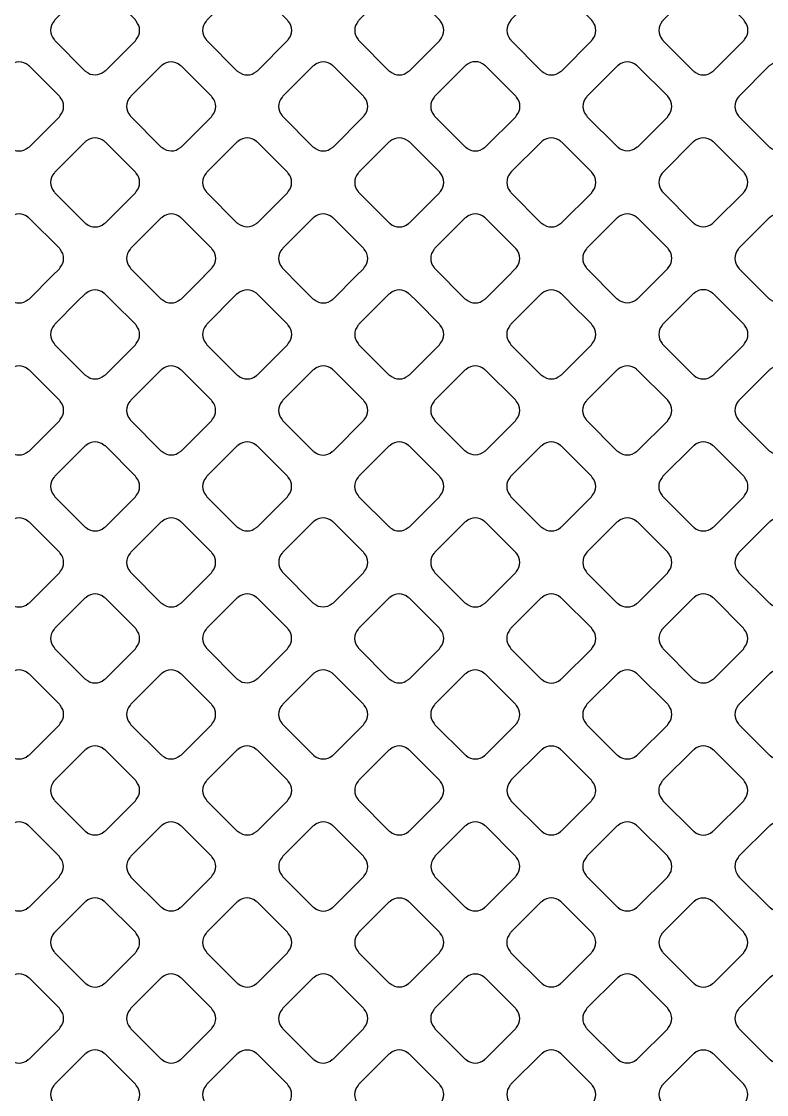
# Model space of a CAD drawing. Extents: x 0 to 248, y 0 to 175.
# Drawn here: x 82.765 to 83.821, y 146.224 to 147.746 of the extents above; entities that cross this region are included whole.
import ezdxf

# ---------------------------------------------------------------- set-up
doc = ezdxf.new("R2010")
doc.units = 0
doc.layers.add('gbr-dxf', color=7, linetype='Continuous')

msp = doc.modelspace()

# ---------------------------------------------------------------- linework, layer by layer
at = {"layer": 'gbr-dxf', "linetype": 'Continuous'}
for points in [[(82.8113, 147.7203, -0.097666), (82.8123, 147.7186), (82.855, 147.6759, -0.091364), (82.8565, 147.6749, 0.379293), (82.8825, 147.675, -0.095956), (82.8841, 147.6759), (82.9266, 147.7184, -0.096266), (82.9276, 147.7201, 0.379731), (82.9276, 147.746, -0.100032), (82.9266, 147.7478), (82.8841, 147.7903, -0.104264), (82.8823, 147.7913, 0.379289), (82.8563, 147.7913, -0.095506), (82.8547, 147.7903), (82.8123, 147.7479, -0.097917), (82.8113, 147.7462, 0.379287)], [(83.0267, 147.72, -0.083235), (83.0276, 147.7186), (83.0704, 147.6758, -0.095916), (83.072, 147.6749, 0.379731), (83.098, 147.6749, -0.095756), (83.0997, 147.6758), (83.1423, 147.7185, -0.096266), (83.1433, 147.7201, 0.379731), (83.1433, 147.7461, -0.092139), (83.1423, 147.7476), (83.0996, 147.7903, -0.095916), (83.098, 147.7913, 0.379731), (83.072, 147.7913, -0.096265), (83.0704, 147.7903), (83.0277, 147.7477, -0.095916), (83.0267, 147.746, 0.379731)], [(83.2424, 147.7201, -0.091085), (83.2433, 147.7185), (83.286, 147.6758, -0.086738), (83.2875, 147.6749, 0.379287), (83.3134, 147.6749, -0.096157), (83.3151, 147.6759), (83.3579, 147.7186, -0.095796), (83.3588, 147.7203, 0.379293), (83.3588, 147.7462, -0.083317), (83.3579, 147.7476), (83.3151, 147.7904, -0.087638), (83.3136, 147.7913, 0.379731), (83.2877, 147.7913, -0.096265), (83.286, 147.7904), (83.2434, 147.7477, -0.096111), (83.2424, 147.746, 0.379289)], [(83.4579, 147.7203, -0.103506), (83.459, 147.7185), (83.5015, 147.6759, -0.100039), (83.5032, 147.6749, 0.379324), (83.5291, 147.6749, -0.096157), (83.5308, 147.6759), (83.5733, 147.7185, -0.095602), (83.5743, 147.7201, 0.379293), (83.5743, 147.746, -0.091954), (83.5733, 147.7476), (83.5306, 147.7903, -0.096266), (83.529, 147.7913, 0.379731), (83.503, 147.7913, -0.09572), (83.5014, 147.7903), (83.4589, 147.7479, -0.096332), (83.4579, 147.7462, 0.379289)], [(83.6734, 147.7201, -0.087343), (83.6743, 147.7186), (83.7172, 147.6758, -0.083), (83.7186, 147.6749, 0.379293), (83.7445, 147.6749, -0.09572), (83.7461, 147.6759), (83.7889, 147.7186, -0.096266), (83.7898, 147.7202, 0.379731), (83.7898, 147.7462, -0.091558), (83.7889, 147.7478), (83.7463, 147.7904, -0.096332), (83.7447, 147.7913, 0.379289), (83.7187, 147.7914, -0.095506), (83.7171, 147.7904), (83.6744, 147.7477, -0.095935), (83.6734, 147.746, 0.379287)], [(82.7034, 147.6124, -0.105621), (82.7045, 147.6106), (82.747, 147.5681, -0.099711), (82.7487, 147.5671, 0.379293), (82.7747, 147.5671, -0.095956), (82.7763, 147.5681), (82.8189, 147.6107, -0.096332), (82.8199, 147.6124, 0.379289), (82.8199, 147.6383, -0.09148), (82.819, 147.6399), (82.7762, 147.6826, -0.095602), (82.7746, 147.6836, 0.379293), (82.7486, 147.6836, -0.095956), (82.747, 147.6826), (82.7044, 147.64, -0.096128), (82.7034, 147.6384, 0.379506)], [(82.919, 147.6123, -0.082756), (82.9199, 147.611), (82.9627, 147.5681, -0.096214), (82.9644, 147.5672, 0.379672), (82.9903, 147.5671, -0.095612), (82.9919, 147.5681), (83.0345, 147.6107, -0.095602), (83.0355, 147.6123, 0.378906), (83.0355, 147.6382, -0.095506), (83.0345, 147.6399), (82.9918, 147.6825, -0.099711), (82.9901, 147.6835, 0.379293), (82.9642, 147.6835, -0.095956), (82.9625, 147.6825), (82.92, 147.64, -0.096266), (82.919, 147.6383, 0.379731)], [(83.1345, 147.6122, -0.082787), (83.1354, 147.6108), (83.1781, 147.5681, -0.095585), (83.1798, 147.5671, 0.379287), (83.2057, 147.5671, -0.096157), (83.2073, 147.5681), (83.25, 147.6108, -0.095796), (83.251, 147.6124, 0.379293), (83.251, 147.6384, -0.092348), (83.25, 147.6399), (83.2074, 147.6825, -0.095916), (83.2058, 147.6835, 0.379731), (83.1798, 147.6835, -0.096265), (83.1782, 147.6825), (83.1355, 147.6398, -0.096111), (83.1345, 147.6382, 0.379289)], [(83.3501, 147.6124, -0.09572), (83.3511, 147.6108), (83.3938, 147.568, -0.091437), (83.3953, 147.5671, 0.379731), (83.4213, 147.5671, -0.096265), (83.423, 147.5681), (83.4656, 147.6107, -0.095916), (83.4666, 147.6123, 0.379731), (83.4666, 147.6383, -0.096265), (83.4656, 147.64), (83.4228, 147.6828, -0.083134), (83.4214, 147.6837, 0.379731), (83.3954, 147.6837, -0.095756), (83.3938, 147.6827), (83.3511, 147.64, -0.096266), (83.3501, 147.6384, 0.379731)], [(83.7811, 147.6383, 0.379293), (83.7811, 147.6124, -0.087784), (83.782, 147.6109), (83.8248, 147.5681, -0.083559), (83.8262, 147.5672, 0.379672), (83.8522, 147.5672, -0.096157), (83.8538, 147.5682), (83.8966, 147.6109, -0.095796), (83.8976, 147.6126, 0.379293), (83.8975, 147.6385, -0.091956), (83.8966, 147.6401), (83.854, 147.6827, -0.095819), (83.8524, 147.6836, 0.379289), (83.8264, 147.6837, -0.095866), (83.8248, 147.6827), (83.7821, 147.64, -0.095796)], [(83.5658, 147.6124, -0.103612), (83.5668, 147.6106), (83.6092, 147.5683, -0.09979), (83.6109, 147.5673, 0.379731), (83.6369, 147.5673, -0.09572), (83.6385, 147.5682), (83.681, 147.6107, -0.096266), (83.682, 147.6124, 0.379731), (83.682, 147.6383, -0.091558), (83.681, 147.6399), (83.6384, 147.6825, -0.096266), (83.6368, 147.6835, 0.379731), (83.6108, 147.6835, -0.09572), (83.6092, 147.6825), (83.5667, 147.64, -0.096266), (83.5658, 147.6384, 0.379731)], [(82.8112, 147.5046, -0.103621), (82.8123, 147.5028), (82.8548, 147.4603, -0.099711), (82.8565, 147.4593, 0.379293), (82.8825, 147.4593, -0.095956), (82.8841, 147.4603), (82.9267, 147.5029, -0.096266), (82.9277, 147.5045, 0.379289), (82.9277, 147.5305, -0.091476), (82.9268, 147.5321), (82.884, 147.5748, -0.095602), (82.8824, 147.5758, 0.379214), (82.8565, 147.5758, -0.096625), (82.8548, 147.5748), (82.8122, 147.5322, -0.096214), (82.8113, 147.5306, 0.379672)], [(83.0268, 147.5045, -0.083235), (83.0277, 147.5031), (83.0704, 147.4604, -0.095916), (83.072, 147.4595, 0.379731), (83.098, 147.4595, -0.096265), (83.0997, 147.4604), (83.1422, 147.5029, -0.095916), (83.1431, 147.5046, 0.379731), (83.1431, 147.5305, -0.095756), (83.1422, 147.5322), (83.0997, 147.5747, -0.099696), (83.098, 147.5757, 0.379731), (83.072, 147.5757, -0.096265), (83.0704, 147.5747), (83.0278, 147.5321, -0.095916), (83.0268, 147.5305, 0.379731)], [(83.2423, 147.5045, -0.087748), (83.2432, 147.5031), (83.2861, 147.4601, -0.083134), (83.2875, 147.4593, 0.379731), (83.3135, 147.4593, -0.096265), (83.3151, 147.4602), (83.3578, 147.503, -0.095916), (83.3588, 147.5046, 0.379731), (83.3588, 147.5306, -0.087748), (83.3579, 147.5321), (83.3151, 147.5749, -0.092126), (83.3135, 147.5758, 0.379731), (83.2875, 147.5758, -0.09572), (83.2859, 147.5748), (83.2432, 147.5322, -0.095628), (83.2423, 147.5305, 0.379731)], [(83.4579, 147.5046, -0.100032), (83.459, 147.5029), (83.5014, 147.4604, -0.096266), (83.5031, 147.4594, 0.379731), (83.529, 147.4594, -0.09572), (83.5307, 147.4604), (83.5733, 147.503, -0.095628), (83.5743, 147.5047, 0.379731), (83.5743, 147.5306, -0.091745), (83.5733, 147.5322), (83.5308, 147.5748, -0.095916), (83.5291, 147.5758, 0.379731), (83.5031, 147.5758, -0.096265), (83.5015, 147.5748), (83.4589, 147.5322, -0.096266), (83.4579, 147.5306, 0.379731)], [(83.6734, 147.5047, -0.095612), (83.6744, 147.5031), (83.717, 147.4604, -0.091364), (83.7186, 147.4595, 0.379293), (83.7445, 147.4595, -0.096265), (83.7461, 147.4605), (83.7887, 147.5031, -0.095916), (83.7897, 147.5047, 0.379731), (83.7897, 147.5307, -0.083235), (83.7888, 147.5321), (83.746, 147.5749, -0.088202), (83.7446, 147.5758, 0.379229), (83.7186, 147.5758, -0.095866), (83.717, 147.5749), (83.6744, 147.5323, -0.095585), (83.6734, 147.5306, 0.379196)], [(82.7035, 147.4228, 0.378869), (82.7035, 147.3968, -0.087314), (82.7044, 147.3954), (82.7473, 147.3525, -0.087737), (82.7488, 147.3515, 0.379513), (82.7747, 147.3516, -0.095956), (82.7764, 147.3525), (82.8088, 147.3849), (82.819, 147.3951, -0.095602), (82.8199, 147.3968, 0.378943), (82.8199, 147.4227, -0.087284), (82.819, 147.4242), (82.7762, 147.467, -0.09197), (82.7746, 147.468, 0.378906), (82.7487, 147.468, -0.095866), (82.747, 147.467), (82.7044, 147.4244, -0.095058)], [(82.919, 147.3967, -0.09148), (82.9199, 147.3952), (82.9625, 147.3526, -0.103673), (82.9643, 147.3516, 0.379249), (82.9902, 147.3516, -0.096625), (82.9918, 147.3526), (83.0239, 147.3847), (83.0241, 147.3849), (83.0345, 147.3953, -0.095824), (83.0355, 147.3969, 0.379293), (83.0354, 147.4228, -0.087784), (83.0345, 147.4243), (82.9918, 147.467, -0.091964), (82.9903, 147.468, 0.379731), (82.9643, 147.468, -0.096265), (82.9627, 147.467), (82.92, 147.4243, -0.095916), (82.919, 147.4227, 0.379289)], [(83.1345, 147.3968, -0.082704), (83.1354, 147.3955), (83.1459, 147.3849, -0.023912), (83.1475, 147.3832), (83.178, 147.3527, -0.107954), (83.1799, 147.3516, 0.379513), (83.2058, 147.3516, -0.095956), (83.2075, 147.3526), (83.2397, 147.3849), (83.25, 147.3951, -0.095796), (83.251, 147.3968, 0.379293), (83.251, 147.4227, -0.09572), (83.25, 147.4244), (83.2074, 147.467, -0.09979), (83.2057, 147.468, 0.379731), (83.1797, 147.468, -0.09572), (83.1781, 147.467), (83.1355, 147.4244, -0.096332), (83.1345, 147.4228, 0.379289)], [(83.35, 147.3967, -0.082787), (83.3509, 147.3953), (83.3937, 147.3525, -0.088207), (83.3952, 147.3516, 0.379212), (83.4212, 147.3516, -0.095506), (83.4228, 147.3525), (83.4551, 147.3848), (83.4655, 147.3953, -0.095535), (83.4665, 147.3969, 0.379214), (83.4665, 147.4228, -0.09253), (83.4655, 147.4244), (83.423, 147.467, -0.096558), (83.4213, 147.468, 0.379731), (83.3953, 147.468, -0.09572), (83.3937, 147.467), (83.351, 147.4243, -0.096111), (83.3501, 147.4227, 0.379229)], [(83.5655, 147.3968, -0.08701), (83.5665, 147.3954), (83.6091, 147.3527, -0.096332), (83.6108, 147.3517, 0.37981), (83.6367, 147.3517, -0.096625), (83.6384, 147.3527), (83.6704, 147.3847), (83.6706, 147.3849), (83.681, 147.3954, -0.095824), (83.682, 147.397, 0.379293), (83.682, 147.423, -0.087784), (83.6811, 147.4245), (83.6384, 147.4671, -0.091964), (83.6368, 147.4681, 0.379731), (83.6109, 147.4681, -0.096265), (83.6092, 147.4671), (83.5665, 147.4244, -0.096111), (83.5656, 147.4228, 0.379289)], [(83.7811, 147.397, -0.09148), (83.782, 147.3954), (83.8248, 147.3526, -0.092233), (83.8264, 147.3517, 0.37981), (83.8523, 147.3517, -0.095956), (83.854, 147.3527), (83.8862, 147.3849), (83.8966, 147.3953, -0.095602), (83.8975, 147.3969, 0.379293), (83.8975, 147.4228, -0.087748), (83.8966, 147.4243), (83.8538, 147.4671, -0.091913), (83.8522, 147.4681, 0.379731), (83.8263, 147.4681, -0.09572), (83.8246, 147.4671), (83.7821, 147.4246, -0.096332), (83.7811, 147.4229, 0.379289)], [(82.8114, 147.2891, -0.099964), (82.8124, 147.2874), (82.8549, 147.2449, -0.096332), (82.8565, 147.2439, 0.37981), (82.8825, 147.2439, -0.096625), (82.8841, 147.2449), (82.9266, 147.2874, -0.096111), (82.9276, 147.289, 0.37981), (82.9276, 147.315, -0.100399), (82.9266, 147.3167), (82.8953, 147.348, -0.015077), (82.8943, 147.3489), (82.8839, 147.3593, -0.083), (82.8825, 147.3602, 0.378906), (82.8565, 147.3602, -0.095866), (82.8549, 147.3592), (82.8447, 147.349), (82.8124, 147.3167, -0.096857), (82.8114, 147.315, 0.379731)], [(83.0267, 147.289, -0.092348), (83.0277, 147.2874), (83.0703, 147.2448, -0.10399), (83.0721, 147.2438, 0.379308), (83.098, 147.2438, -0.09601), (83.0996, 147.2448), (83.1423, 147.2874, -0.096227), (83.1433, 147.289, 0.379422), (83.1432, 147.315, -0.09253), (83.1423, 147.3166), (83.0994, 147.3595, -0.083), (83.098, 147.3603, 0.378815), (83.0721, 147.3603, -0.095506), (83.0704, 147.3594), (83.0277, 147.3166, -0.096627), (83.0267, 147.315, 0.379731)], [(83.2424, 147.289, -0.10047), (83.2434, 147.2873), (83.2859, 147.2448, -0.096111), (83.2875, 147.2439, 0.37981), (83.3135, 147.2439, -0.095956), (83.3151, 147.2448), (83.3577, 147.2874, -0.096332), (83.3587, 147.2891, 0.37981), (83.3587, 147.315, -0.10047), (83.3576, 147.3167), (83.3263, 147.3481, -0.014794), (83.3254, 147.349), (83.3151, 147.3593, -0.091631), (83.3135, 147.3602, 0.378906), (83.2876, 147.3602, -0.095506), (83.286, 147.3592), (83.2757, 147.349), (83.2434, 147.3166, -0.096627), (83.2424, 147.315, 0.379731)], [(83.4578, 147.2891, -0.096458), (83.4588, 147.2874), (83.5014, 147.2449, -0.092289), (83.5029, 147.2439, 0.37981), (83.5289, 147.2439, -0.096625), (83.5306, 147.2449), (83.5731, 147.2875, -0.096111), (83.5741, 147.2891, 0.37981), (83.5741, 147.3151, -0.104293), (83.5731, 147.3169), (83.542, 147.348, -0.015368), (83.541, 147.349), (83.5305, 147.3594, -0.087175), (83.529, 147.3603, 0.378906), (83.5031, 147.3603, -0.095866), (83.5015, 147.3594), (83.491, 147.3489), (83.4588, 147.3167, -0.096857), (83.4578, 147.315, 0.379731)], [(83.6733, 147.2892, -0.092162), (83.6742, 147.2876), (83.7171, 147.2448, -0.087645), (83.7186, 147.2438, 0.379201), (83.7445, 147.2439, -0.096625), (83.7461, 147.2448), (83.7888, 147.2875, -0.096111), (83.7898, 147.2892, 0.37981), (83.7898, 147.3152, -0.09253), (83.7889, 147.3167), (83.7576, 147.348, -0.015077), (83.7566, 147.3489), (83.7459, 147.3596, -0.083), (83.7446, 147.3605, 0.378815), (83.7186, 147.3605, -0.095506), (83.717, 147.3595), (83.6743, 147.3168, -0.096627), (83.6733, 147.3151, 0.3795)], [(82.7036, 147.2073, 0.378939), (82.7036, 147.1813, -0.096614), (82.7046, 147.1797), (82.7472, 147.1371, -0.092413), (82.7488, 147.1361, 0.379201), (82.7747, 147.1362, -0.095956), (82.7764, 147.1371), (82.8189, 147.1797, -0.096111), (82.8199, 147.1813, 0.37981), (82.8199, 147.2073, -0.100399), (82.8189, 147.209), (82.7765, 147.2514, -0.104691), (82.7747, 147.2524, 0.3795), (82.7488, 147.2524, -0.096614), (82.7471, 147.2515), (82.7046, 147.2089, -0.096539)], [(82.919, 147.1813, -0.087613), (82.9199, 147.1798), (82.9627, 147.1371, -0.100073), (82.9644, 147.1361, 0.379201), (82.9903, 147.1361, -0.096625), (82.992, 147.1371), (83.0345, 147.1796, -0.096111), (83.0354, 147.1812, 0.37981), (83.0354, 147.2072, -0.09253), (83.0345, 147.2088), (82.9918, 147.2515, -0.096627), (82.9901, 147.2524, 0.379357), (82.9642, 147.2525, -0.095968), (82.9626, 147.2515), (82.92, 147.2089, -0.096328), (82.919, 147.2073, 0.379112)], [(83.1345, 147.2072, 0.379249), (83.1346, 147.1812, -0.096625), (83.1355, 147.1796), (83.1781, 147.137, -0.092233), (83.1797, 147.136, 0.379451), (83.2056, 147.136, -0.096157), (83.2073, 147.137), (83.25, 147.1798, -0.095796), (83.251, 147.1814, 0.379201), (83.251, 147.2074, -0.083792), (83.2501, 147.2088), (83.2073, 147.2515, -0.088207), (83.2058, 147.2525, 0.3795), (83.1799, 147.2525, -0.096614), (83.1782, 147.2515), (83.1355, 147.2088, -0.096195)], [(83.3501, 147.1814, -0.107803), (83.3512, 147.1795), (83.3935, 147.1372, -0.104246), (83.3953, 147.1362, 0.378952), (83.4212, 147.1362, -0.095866), (83.4228, 147.1372), (83.4654, 147.1797, -0.096227), (83.4663, 147.1814, 0.379422), (83.4663, 147.2073, -0.103917), (83.4653, 147.2091), (83.423, 147.2514, -0.107817), (83.4212, 147.2524, 0.379731), (83.3952, 147.2524, -0.096723), (83.3935, 147.2514), (83.3511, 147.209, -0.096857), (83.3501, 147.2074, 0.379357)], [(83.5654, 147.2073, 0.379249), (83.5654, 147.1813, -0.083792), (83.5663, 147.1799), (83.6091, 147.1371, -0.096627), (83.6108, 147.1361, 0.37981), (83.6368, 147.1361, -0.096625), (83.6384, 147.1371), (83.681, 147.1797, -0.096111), (83.682, 147.1814, 0.379308), (83.682, 147.2073, -0.096507), (83.681, 147.209), (83.6384, 147.2516, -0.10077), (83.6367, 147.2526, 0.379112), (83.6108, 147.2526, -0.096259), (83.6091, 147.2516), (83.5664, 147.2089, -0.096539)], [(83.7811, 147.1813, -0.087613), (83.782, 147.1798), (83.8247, 147.1371, -0.100073), (83.8265, 147.1361, 0.379201), (83.8524, 147.1361, -0.096625), (83.854, 147.1371), (83.8967, 147.1797, -0.096111), (83.8976, 147.1814, 0.379451), (83.8977, 147.2073, -0.092029), (83.8967, 147.2089), (83.854, 147.2516, -0.096539), (83.8523, 147.2526, 0.379249), (83.8264, 147.2526, -0.096458), (83.8247, 147.2516), (83.7821, 147.2089, -0.096627), (83.7811, 147.2073, 0.3795)], [(82.8113, 147.0736, -0.092711), (82.8122, 147.072), (82.8551, 147.0292, -0.087875), (82.8566, 147.0283, 0.378608), (82.8825, 147.0283, -0.095866), (82.8841, 147.0293), (82.9267, 147.0719, -0.096227), (82.9277, 147.0735, 0.378952), (82.9277, 147.0994, -0.103956), (82.9267, 147.1012), (82.8841, 147.1439, -0.092456), (82.8825, 147.1448, 0.37947), (82.8565, 147.1448, -0.096458), (82.8549, 147.1438), (82.8123, 147.1012, -0.096857), (82.8113, 147.0996, 0.379523)], [(83.0268, 147.0994, 0.379249), (83.0268, 147.0735, -0.087784), (83.0278, 147.072), (83.0703, 147.0294, -0.100151), (83.0721, 147.0284, 0.379451), (83.098, 147.0284, -0.096157), (83.0996, 147.0294), (83.1422, 147.0719, -0.095796), (83.1432, 147.0736, 0.379201), (83.1431, 147.0995, -0.09253), (83.1422, 147.1011), (83.0996, 147.1436, -0.096627), (83.098, 147.1446, 0.3795), (83.072, 147.1446, -0.096614), (83.0704, 147.1437), (83.0278, 147.1011, -0.096195)], [(83.2422, 147.0735, -0.091954), (83.2432, 147.0719), (83.2856, 147.0295, -0.104264), (83.2874, 147.0284, 0.37981), (83.3134, 147.0284, -0.096625), (83.3151, 147.0294), (83.3577, 147.072, -0.096111), (83.3587, 147.0737, 0.37981), (83.3587, 147.0996, -0.088014), (83.3577, 147.1011), (83.3151, 147.1438, -0.092289), (83.3135, 147.1447, 0.379731), (83.2875, 147.1447, -0.096723), (83.2859, 147.1438), (83.2432, 147.1011, -0.096857), (83.2422, 147.0995, 0.379731)], [(83.4578, 147.0737, -0.104392), (83.4588, 147.0719), (83.5013, 147.0294, -0.100151), (83.503, 147.0284, 0.379308), (83.529, 147.0283, -0.09601), (83.5306, 147.0293), (83.5732, 147.0719, -0.096227), (83.5741, 147.0735, 0.378952), (83.5741, 147.0994, -0.107356), (83.5731, 147.1013), (83.5306, 147.1438, -0.096227), (83.5289, 147.1448, 0.37947), (83.503, 147.1448, -0.096458), (83.5013, 147.1438), (83.4588, 147.1013, -0.096627), (83.4578, 147.0996, 0.379731)], [(83.6732, 147.0994, 0.379249), (83.6733, 147.0735, -0.083792), (83.6742, 147.0721), (83.717, 147.0293, -0.096627), (83.7186, 147.0283, 0.37981), (83.7446, 147.0283, -0.096625), (83.7462, 147.0293), (83.7888, 147.0719, -0.096111), (83.7898, 147.0735, 0.379308), (83.7898, 147.0995, -0.096507), (83.7889, 147.1011), (83.7462, 147.1438, -0.10077), (83.7445, 147.1448, 0.379112), (83.7186, 147.1448, -0.096259), (83.7169, 147.1438), (83.6742, 147.1011, -0.096539)], [(82.7036, 146.9918, 0.37947), (82.7036, 146.9659, -0.108153), (82.7046, 146.964), (82.747, 146.9216, -0.10399), (82.7488, 146.9206, 0.37975), (82.7748, 146.9206, -0.096265), (82.7764, 146.9215), (82.819, 146.9641, -0.096092), (82.82, 146.9658, 0.378825), (82.82, 146.9917, -0.104141), (82.819, 146.9935), (82.7765, 147.0359, -0.108072), (82.7746, 147.037, 0.378645), (82.7487, 147.037, -0.095862), (82.7471, 147.036), (82.7045, 146.9935, -0.096423)], [(82.9191, 146.9657, -0.083622), (82.9199, 146.9643), (82.9627, 146.9216, -0.095895), (82.9643, 146.9206, 0.379169), (82.9903, 146.9207, -0.095956), (82.9919, 146.9216), (83.0345, 146.9642, -0.096332), (83.0354, 146.9658, 0.37981), (83.0354, 146.9918, -0.096723), (83.0345, 146.9935), (82.992, 147.0359, -0.100519), (82.9903, 147.0369, 0.379731), (82.9643, 147.0369, -0.096458), (82.9627, 147.0359), (82.9201, 146.9933, -0.096627), (82.9191, 146.9917, 0.379523)], [(83.1346, 146.9658, -0.091954), (83.1355, 146.9643), (83.1782, 146.9216, -0.087638), (83.1797, 146.9207, 0.37981), (83.2056, 146.9207, -0.096625), (83.2073, 146.9216), (83.2499, 146.9642, -0.096111), (83.2509, 146.9659, 0.37981), (83.2509, 146.9918, -0.088014), (83.2499, 146.9933), (83.2073, 147.036, -0.092289), (83.2057, 147.0369, 0.379731), (83.1797, 147.0369, -0.096723), (83.1781, 147.036), (83.1355, 146.9934, -0.096857), (83.1346, 146.9918, 0.379731)], [(83.35, 146.9659, -0.103884), (83.351, 146.9641), (83.3935, 146.9216, -0.100093), (83.3953, 146.9206, 0.379422), (83.4212, 146.9206, -0.096625), (83.4229, 146.9216), (83.4655, 146.9642, -0.096111), (83.4665, 146.9658, 0.37981), (83.4665, 146.9918, -0.09253), (83.4655, 146.9934), (83.4228, 147.036, -0.096627), (83.4212, 147.037, 0.379357), (83.3952, 147.037, -0.095968), (83.3936, 147.0361), (83.351, 146.9935, -0.096328), (83.35, 146.9918, 0.379)], [(83.5656, 146.9658, -0.096625), (83.5665, 146.9641), (83.609, 146.9217, -0.107961), (83.6109, 146.9206, 0.37981), (83.6369, 146.9206, -0.095956), (83.6385, 146.9216), (83.681, 146.9641, -0.096332), (83.682, 146.9657, 0.37981), (83.682, 146.9917, -0.10047), (83.681, 146.9934), (83.6385, 147.0359, -0.10399), (83.6367, 147.0369, 0.379731), (83.6107, 147.0369, -0.096458), (83.6091, 147.0359), (83.5666, 146.9934, -0.096627), (83.5656, 146.9918, 0.379731)], [(83.7811, 146.9916, 0.37947), (83.7811, 146.9657, -0.088014), (83.782, 146.9642), (83.8248, 146.9214, -0.083651), (83.8262, 146.9205, 0.37981), (83.8522, 146.9205, -0.095956), (83.8538, 146.9215), (83.8966, 146.9642, -0.096332), (83.8975, 146.9659, 0.379308), (83.8976, 146.9918, -0.092052), (83.8966, 146.9934), (83.854, 147.036, -0.096527), (83.8524, 147.037, 0.379), (83.8264, 147.037, -0.095968), (83.8248, 147.036), (83.7821, 146.9933, -0.096527)], [(82.8113, 146.884, 0.379249), (82.8114, 146.858, -0.104392), (82.8124, 146.8562), (82.8548, 146.8139, -0.100151), (82.8565, 146.8129, 0.379451), (82.8824, 146.8128, -0.09601), (82.8841, 146.8138), (82.9267, 146.8564, -0.095895), (82.9276, 146.858, 0.378934), (82.9276, 146.884, -0.107475), (82.9266, 146.8858), (82.8842, 146.9283, -0.095759), (82.8825, 146.9292, 0.378884), (82.8566, 146.9292, -0.096614), (82.855, 146.9282), (82.8123, 146.8856, -0.096195)], [(83.0268, 146.858, -0.083622), (83.0276, 146.8566), (83.0704, 146.8139, -0.095686), (83.072, 146.8129, 0.379169), (83.0979, 146.813, -0.096625), (83.0996, 146.8139), (83.1422, 146.8565, -0.096111), (83.1431, 146.8581, 0.37981), (83.1431, 146.8841, -0.096458), (83.1422, 146.8858), (83.0997, 146.9282, -0.100824), (83.098, 146.9292, 0.379731), (83.072, 146.9292, -0.096723), (83.0704, 146.9282), (83.0277, 146.8856, -0.096627), (83.0268, 146.884, 0.379523)], [(83.2422, 146.8581, -0.087613), (83.2431, 146.8566), (83.2859, 146.8139, -0.100073), (83.2876, 146.8129, 0.379201), (83.3135, 146.8129, -0.096625), (83.3152, 146.8139), (83.3577, 146.8564, -0.096111), (83.3587, 146.858, 0.37981), (83.3587, 146.884, -0.09253), (83.3577, 146.8856), (83.315, 146.9282, -0.096627), (83.3134, 146.9292, 0.379357), (83.2874, 146.9293, -0.095968), (83.2858, 146.9283), (83.2432, 146.8857, -0.096328), (83.2422, 146.884, 0.379112)], [(83.4578, 146.858, -0.104392), (83.4589, 146.8562), (83.5013, 146.8138, -0.100151), (83.5031, 146.8128, 0.379308), (83.529, 146.8127, -0.09601), (83.5306, 146.8137), (83.5733, 146.8564, -0.096227), (83.5743, 146.858, 0.379191), (83.5743, 146.8839, -0.092029), (83.5733, 146.8855), (83.5306, 146.9283, -0.096539), (83.529, 146.9292, 0.379249), (83.503, 146.9292, -0.096458), (83.5014, 146.9282), (83.4588, 146.8857, -0.096627), (83.4578, 146.884, 0.379731)], [(83.6734, 146.858, -0.104392), (83.6745, 146.8562), (83.7168, 146.8139, -0.100476), (83.7186, 146.8129, 0.37981), (83.7445, 146.8129, -0.096625), (83.7462, 146.8138), (83.7887, 146.8563, -0.096111), (83.7896, 146.858, 0.37981), (83.7896, 146.8839, -0.108195), (83.7886, 146.8858), (83.7462, 146.9282, -0.096423), (83.7446, 146.9292, 0.379731), (83.7186, 146.9292, -0.096458), (83.717, 146.9282), (83.6744, 146.8856, -0.096627), (83.6734, 146.884, 0.379731)], [(82.7036, 146.7502, -0.104392), (82.7046, 146.7484), (82.747, 146.7061, -0.100151), (82.7487, 146.7051, 0.37981), (82.7747, 146.7051, -0.095956), (82.7763, 146.706), (82.8189, 146.7487, -0.096332), (82.8199, 146.7503, 0.37981), (82.8199, 146.7763, -0.092348), (82.8189, 146.7778), (82.7764, 146.8204, -0.096111), (82.7747, 146.8214, 0.379731), (82.7488, 146.8214, -0.096458), (82.7471, 146.8204), (82.7046, 146.7778, -0.096627), (82.7036, 146.7762, 0.379731)], [(82.919, 146.7503, -0.096458), (82.92, 146.7486), (82.9624, 146.7063, -0.108174), (82.9642, 146.7052, 0.37981), (82.9902, 146.7052, -0.096625), (82.9918, 146.7062), (83.0344, 146.7487, -0.096111), (83.0354, 146.7504, 0.379511), (83.0354, 146.7763, -0.099971), (83.0344, 146.778), (82.992, 146.8205, -0.103421), (82.9902, 146.8215, 0.379206), (82.9642, 146.8215, -0.096458), (82.9626, 146.8205), (82.92, 146.7779, -0.096857), (82.919, 146.7762, 0.379731)], [(83.1345, 146.7763, 0.37903), (83.1345, 146.7504, -0.087916), (83.1354, 146.7489), (83.1784, 146.7059, -0.083), (83.1797, 146.705, 0.379169), (83.2057, 146.7051, -0.096625), (83.2073, 146.706), (83.25, 146.7487, -0.096111), (83.251, 146.7503, 0.379308), (83.251, 146.7763, -0.092315), (83.2501, 146.7779), (83.2073, 146.8206, -0.096527), (83.2057, 146.8216, 0.379112), (83.1797, 146.8216, -0.096259), (83.1781, 146.8206), (83.1354, 146.7779, -0.096227)], [(83.3501, 146.7504, -0.100082), (83.3511, 146.7486), (83.3938, 146.706, -0.095895), (83.3954, 146.705, 0.379201), (83.4213, 146.7051, -0.096625), (83.423, 146.706), (83.4655, 146.7485, -0.096111), (83.4665, 146.7502, 0.379451), (83.4665, 146.7761, -0.096259), (83.4655, 146.7778), (83.4229, 146.8204, -0.100215), (83.4211, 146.8214, 0.379249), (83.3952, 146.8214, -0.096458), (83.3935, 146.8204), (83.3511, 146.778, -0.096627), (83.3501, 146.7763, 0.3795)], [(83.5655, 146.7761, 0.379249), (83.5656, 146.7501, -0.092348), (83.5665, 146.7486), (83.609, 146.7061, -0.104311), (83.6108, 146.7051, 0.379451), (83.6367, 146.7051, -0.096117), (83.6384, 146.706), (83.681, 146.7487, -0.095895), (83.682, 146.7503, 0.379201), (83.682, 146.7763, -0.087784), (83.6811, 146.7778), (83.6384, 146.8205, -0.092289), (83.6368, 146.8214, 0.3795), (83.6109, 146.8214, -0.096614), (83.6092, 146.8204), (83.5665, 146.7777, -0.096195)], [(83.7811, 146.7503, -0.100399), (83.7821, 146.7486), (83.8246, 146.706, -0.096627), (83.8263, 146.7051, 0.379308), (83.8522, 146.705, -0.096117), (83.8539, 146.706), (83.8965, 146.7487, -0.096227), (83.8975, 146.7503, 0.378952), (83.8975, 146.7762, -0.095866), (83.8965, 146.7779), (83.854, 146.8204, -0.100093), (83.8522, 146.8214, 0.37947), (83.8263, 146.8214, -0.096723), (83.8246, 146.8204), (83.7821, 146.7779, -0.096857), (83.7811, 146.7763, 0.379731)], [(82.8112, 146.6425, -0.099964), (82.8122, 146.6408), (82.8547, 146.5983, -0.096332), (82.8564, 146.5973, 0.37981), (82.8823, 146.5973, -0.096625), (82.884, 146.5983), (82.9266, 146.6409, -0.096111), (82.9276, 146.6426, 0.37981), (82.9276, 146.6685, -0.096458), (82.9266, 146.6702), (82.8839, 146.7129, -0.083733), (82.8825, 146.7138, 0.379731), (82.8565, 146.7138, -0.096723), (82.8549, 146.7128), (82.8122, 146.6701, -0.096857), (82.8112, 146.6685, 0.379731)], [(83.0267, 146.6426, -0.095968), (83.0277, 146.641), (83.0702, 146.5984, -0.107982), (83.0721, 146.5974, 0.379422), (83.098, 146.5974, -0.096625), (83.0997, 146.5984), (83.1422, 146.6409, -0.096111), (83.1432, 146.6426, 0.379451), (83.1432, 146.6685, -0.099971), (83.1422, 146.6702), (83.0997, 146.7128, -0.103923), (83.0979, 146.7138, 0.379249), (83.0719, 146.7138, -0.096723), (83.0703, 146.7128), (83.0277, 146.6702, -0.096627), (83.0267, 146.6685, 0.379357)], [(83.2423, 146.6425, -0.083622), (83.2431, 146.6411), (83.286, 146.5983, -0.096195), (83.2876, 146.5973, 0.379201), (83.3136, 146.5973, -0.096625), (83.3152, 146.5983), (83.3578, 146.6409, -0.096111), (83.3588, 146.6425, 0.379308), (83.3588, 146.6684, -0.096507), (83.3578, 146.6701), (83.3152, 146.7127, -0.10077), (83.3135, 146.7137, 0.37947), (83.2875, 146.7137, -0.096458), (83.2859, 146.7127), (83.2433, 146.6701, -0.096857), (83.2423, 146.6685, 0.3795)], [(83.4579, 146.6684, 0.378939), (83.4579, 146.6425, -0.096117), (83.4589, 146.6409), (83.5015, 146.5983, -0.091578), (83.5031, 146.5973, 0.37889), (83.529, 146.5973, -0.096157), (83.5306, 146.5983), (83.5731, 146.6408, -0.096332), (83.5741, 146.6424, 0.37981), (83.5741, 146.6684, -0.100285), (83.5731, 146.6701), (83.5305, 146.7127, -0.087865), (83.529, 146.7136, 0.379228), (83.5031, 146.7136, -0.096614), (83.5015, 146.7127), (83.4589, 146.6701, -0.096539)], [(83.6733, 146.6685, 0.37947), (83.6733, 146.6425, -0.100399), (83.6743, 146.6408), (83.7169, 146.5982, -0.096627), (83.7185, 146.5973, 0.379092), (83.7444, 146.5972, -0.095378), (83.7461, 146.5982), (83.7888, 146.6409, -0.096036), (83.7897, 146.6425, 0.37829), (83.7897, 146.6684, -0.095883), (83.7888, 146.6701), (83.7459, 146.7129, -0.083), (83.7446, 146.7138, 0.378877), (83.7186, 146.7138, -0.095968), (83.717, 146.7128), (83.6743, 146.6701, -0.096527)], [(82.7035, 146.5348, -0.096458), (82.7045, 146.5332), (82.7471, 146.4906, -0.092289), (82.7487, 146.4896, 0.37981), (82.7746, 146.4896, -0.096625), (82.7763, 146.4906), (82.8188, 146.5331, -0.096111), (82.8197, 146.5348, 0.37981), (82.8197, 146.5607, -0.100399), (82.8187, 146.5624), (82.7762, 146.605, -0.088207), (82.7747, 146.6059, 0.379731), (82.7487, 146.6059, -0.096723), (82.7471, 146.605), (82.7045, 146.5624, -0.096857), (82.7035, 146.5608, 0.379731)], [(82.9189, 146.5348, -0.092162), (82.9198, 146.5332), (82.9625, 146.4906, -0.103923), (82.9643, 146.4895, 0.379201), (82.9902, 146.4896, -0.096625), (82.9918, 146.4905), (83.0345, 146.5332, -0.096111), (83.0354, 146.5348, 0.379451), (83.0355, 146.5608, -0.087916), (83.0345, 146.5622), (82.9917, 146.6051, -0.092187), (82.9901, 146.606, 0.379249), (82.9642, 146.606, -0.096458), (82.9625, 146.605), (82.9199, 146.5624, -0.096627), (82.9189, 146.5607, 0.3795)], [(83.1346, 146.5348, -0.10047), (83.1356, 146.5331), (83.1782, 146.4905, -0.096111), (83.1798, 146.4895, 0.37981), (83.2058, 146.4895, -0.095956), (83.2074, 146.4905), (83.2501, 146.5331, -0.096332), (83.251, 146.5347, 0.379511), (83.251, 146.5607, -0.096117), (83.2501, 146.5623), (83.2074, 146.605, -0.099933), (83.2057, 146.606, 0.379206), (83.1798, 146.606, -0.096723), (83.1781, 146.605), (83.1355, 146.5624, -0.096627), (83.1346, 146.5607, 0.379731)], [(83.3502, 146.5348, -0.096614), (83.3511, 146.5331), (83.3937, 146.4905, -0.092413), (83.3953, 146.4896, 0.379201), (83.4213, 146.4896, -0.095956), (83.4229, 146.4906), (83.4655, 146.5331, -0.096332), (83.4665, 146.5348, 0.379308), (83.4665, 146.5607, -0.100076), (83.4655, 146.5624), (83.4231, 146.6048, -0.10417), (83.4213, 146.6059, 0.37947), (83.3953, 146.6059, -0.096458), (83.3937, 146.6049), (83.3512, 146.5624, -0.096627), (83.3502, 146.5607, 0.3795)], [(83.5655, 146.5348, -0.087946), (83.5665, 146.5333), (83.6092, 146.4906, -0.100093), (83.6109, 146.4896, 0.378897), (83.6368, 146.4896, -0.096528), (83.6384, 146.4906), (83.681, 146.5331, -0.095916), (83.682, 146.5347, 0.379011), (83.682, 146.5607, -0.092061), (83.681, 146.5622), (83.6383, 146.6049, -0.096227), (83.6367, 146.6059, 0.37947), (83.6107, 146.6059, -0.096458), (83.6091, 146.6049), (83.5666, 146.5624, -0.096627), (83.5656, 146.5607, 0.379357)], [(83.781, 146.5607, 0.37947), (83.7811, 146.5347, -0.096458), (83.782, 146.5331), (83.8247, 146.4904, -0.092289), (83.8262, 146.4895, 0.37981), (83.8522, 146.4895, -0.096625), (83.8538, 146.4905), (83.8966, 146.5332, -0.096111), (83.8975, 146.5348, 0.379308), (83.8976, 146.5608, -0.083262), (83.8967, 146.5622), (83.8538, 146.6051, -0.087864), (83.8523, 146.606, 0.379), (83.8264, 146.606, -0.096614), (83.8247, 146.605), (83.782, 146.5623, -0.096842)], [(82.8112, 146.4531, 0.379249), (82.8112, 146.4271, -0.096458), (82.8122, 146.4255), (82.8549, 146.3828, -0.092289), (82.8565, 146.3818, 0.37981), (82.8825, 146.3818, -0.096625), (82.8841, 146.3828), (82.9266, 146.4253, -0.096111), (82.9276, 146.4269, 0.379308), (82.9276, 146.4529, -0.100402), (82.9266, 146.4546), (82.8838, 146.4973, -0.088435), (82.8824, 146.4983, 0.379112), (82.8564, 146.4983, -0.096259), (82.8548, 146.4973), (82.8122, 146.4547, -0.096539)], [(83.0268, 146.427, -0.104392), (83.0278, 146.4252), (83.0703, 146.3827, -0.100151), (83.072, 146.3817, 0.37981), (83.098, 146.3817, -0.095956), (83.0996, 146.3827), (83.1423, 146.4253, -0.096332), (83.1432, 146.427, 0.37981), (83.1432, 146.4529, -0.092348), (83.1423, 146.4545), (83.0996, 146.4972, -0.096111), (83.0979, 146.4982, 0.379731), (83.072, 146.4982, -0.096458), (83.0703, 146.4972), (83.0278, 146.4546, -0.096627), (83.0268, 146.453, 0.379731)], [(83.2423, 146.427, -0.09601), (83.2433, 146.4253), (83.2857, 146.3829, -0.10771), (83.2876, 146.3819, 0.378952), (83.3135, 146.3818, -0.095866), (83.3152, 146.3828), (83.3577, 146.4254, -0.096227), (83.3587, 146.427, 0.379191), (83.3587, 146.453, -0.099971), (83.3577, 146.4547), (83.3153, 146.4971, -0.103673), (83.3135, 146.4981, 0.378939), (83.2876, 146.4981, -0.096614), (83.2859, 146.4971), (83.2433, 146.4545, -0.096539), (83.2423, 146.4529, 0.378699)], [(83.4578, 146.4271, -0.091768), (83.4588, 146.4255), (83.5016, 146.3827, -0.087303), (83.5031, 146.3818, 0.378608), (83.529, 146.3818, -0.095866), (83.5306, 146.3827), (83.5732, 146.4254, -0.095916), (83.5742, 146.427, 0.379422), (83.5742, 146.453, -0.104392), (83.5732, 146.4547), (83.5306, 146.4973, -0.092233), (83.5291, 146.4982, 0.379762), (83.5031, 146.4982, -0.096225), (83.5014, 146.4973), (83.4588, 146.4546, -0.096527), (83.4578, 146.453, 0.378789)], [(83.6734, 146.4271, -0.099971), (83.6744, 146.4254), (83.717, 146.3828, -0.096328), (83.7186, 146.3818, 0.379422), (83.7446, 146.3818, -0.096625), (83.7462, 146.3828), (83.7887, 146.4253, -0.096111), (83.7897, 146.427, 0.379308), (83.7897, 146.4529, -0.09601), (83.7887, 146.4545), (83.7462, 146.4971, -0.100401), (83.7444, 146.4981, 0.378945), (83.7185, 146.4981, -0.096355), (83.7169, 146.4971), (83.6744, 146.4547, -0.096328), (83.6734, 146.453, 0.378964)], [(82.7034, 146.3193, -0.096625), (82.7044, 146.3177), (82.7471, 146.275, -0.092233), (82.7487, 146.274, 0.379451), (82.7746, 146.274, -0.096259), (82.7763, 146.275), (82.8189, 146.3176, -0.095895), (82.8199, 146.3193, 0.378779), (82.8199, 146.3452, -0.099643), (82.8189, 146.3469), (82.7764, 146.3895, -0.104246), (82.7746, 146.3905, 0.37947), (82.7486, 146.3905, -0.096458), (82.747, 146.3895), (82.7044, 146.3469, -0.096627), (82.7034, 146.3453, 0.379731)], [(83.1345, 146.3191, -0.096117), (83.1355, 146.3175), (83.1781, 146.2749, -0.091578), (83.1797, 146.2739, 0.378747), (83.2056, 146.2739, -0.09601), (83.2073, 146.2749), (83.25, 146.3177, -0.096227), (83.251, 146.3193, 0.379422), (83.251, 146.3453, -0.083601), (83.2501, 146.3467), (83.2073, 146.3895, -0.088202), (83.2058, 146.3904, 0.379731), (83.1799, 146.3904, -0.096458), (83.1782, 146.3894), (83.1355, 146.3468, -0.096627), (83.1346, 146.3451, 0.3795)], [(83.3501, 146.3193, -0.107356), (83.3512, 146.3175), (83.3935, 146.2751, -0.104246), (83.3953, 146.2741, 0.378897), (83.4213, 146.274, -0.09601), (83.4229, 146.275), (83.4655, 146.3176, -0.096036), (83.4665, 146.3193, 0.378427), (83.4665, 146.3452, -0.10407), (83.4655, 146.347), (83.423, 146.3894, -0.107858), (83.4212, 146.3904, 0.378645), (83.3953, 146.3904, -0.095968), (83.3936, 146.3894), (83.3511, 146.3469, -0.096527), (83.3501, 146.3453, 0.379)], [(83.5655, 146.3451, 0.378889), (83.5655, 146.3192, -0.083226), (83.5664, 146.3178), (83.6092, 146.2751, -0.096212), (83.6108, 146.2741, 0.379639), (83.6368, 146.2741, -0.096625), (83.6384, 146.2751), (83.681, 146.3176, -0.096111), (83.682, 146.3193, 0.379451), (83.682, 146.3452, -0.096259), (83.681, 146.3469), (83.6385, 146.3894, -0.100073), (83.6368, 146.3904, 0.378645), (83.6108, 146.3904, -0.096355), (83.6092, 146.3895), (83.5665, 146.3468, -0.095997)], [(83.7811, 146.3193, -0.092348), (83.7821, 146.3177), (83.8247, 146.275, -0.088202), (83.8262, 146.2741, 0.37981), (83.8522, 146.2741, -0.095956), (83.8538, 146.2751), (83.8964, 146.3177, -0.096332), (83.8974, 146.3193, 0.37981), (83.8974, 146.3453, -0.087784), (83.8965, 146.3468), (83.8538, 146.3894, -0.092233), (83.8522, 146.3904, 0.379731), (83.8263, 146.3904, -0.096458), (83.8246, 146.3894), (83.7821, 146.3469, -0.096627), (83.7811, 146.3452, 0.379731)], [(82.919, 146.3452, 0.379249), (82.919, 146.3192, -0.088014), (82.9199, 146.3177), (82.9626, 146.2751, -0.100824), (82.9644, 146.274, 0.37981), (82.9903, 146.274, -0.096625), (82.992, 146.275), (83.0345, 146.3175, -0.096111), (83.0354, 146.3192, 0.379308), (83.0355, 146.3451, -0.092315), (83.0345, 146.3467), (82.9918, 146.3894, -0.096527), (82.9901, 146.3904, 0.379112), (82.9642, 146.3904, -0.096259), (82.9625, 146.3894), (82.92, 146.3468, -0.096539)], [(82.8112, 146.2115, -0.092348), (82.8122, 146.2099), (82.855, 146.1671, -0.088202), (82.8565, 146.1662, 0.37981), (82.8825, 146.1662, -0.095956), (82.8841, 146.1671), (82.9267, 146.2098, -0.096332), (82.9277, 146.2114, 0.37981), (82.9277, 146.2374, -0.104392), (82.9267, 146.2392), (82.8841, 146.2818, -0.092233), (82.8825, 146.2827, 0.379731), (82.8565, 146.2827, -0.096458), (82.8549, 146.2817), (82.8122, 146.2391, -0.096627), (82.8112, 146.2374, 0.379731)], [(83.0268, 146.2374, 0.37947), (83.0268, 146.2114, -0.088014), (83.0278, 146.2099), (83.0703, 146.1674, -0.100824), (83.0721, 146.1663, 0.37981), (83.098, 146.1663, -0.095973), (83.0997, 146.1673), (83.1422, 146.2098, -0.096332), (83.1431, 146.2115, 0.379308), (83.1432, 146.2374, -0.092052), (83.1422, 146.239), (83.0996, 146.2816, -0.096527), (83.098, 146.2826, 0.379), (83.072, 146.2826, -0.095968), (83.0704, 146.2816), (83.0278, 146.239, -0.096527)], [(83.2422, 146.2374, 0.379249), (83.2422, 146.2114, -0.092348), (83.2432, 146.2098), (83.2857, 146.1673, -0.10399), (83.2875, 146.1663, 0.379308), (83.3135, 146.1662, -0.09601), (83.3151, 146.1672), (83.3578, 146.2099, -0.095916), (83.3588, 146.2115, 0.379422), (83.3587, 146.2375, -0.087784), (83.3578, 146.239), (83.3151, 146.2817, -0.092233), (83.3135, 146.2827, 0.3795), (83.2875, 146.2827, -0.096969), (83.2859, 146.2817), (83.2432, 146.239, -0.096509)], [(83.4579, 146.2375, 0.379605), (83.4579, 146.2115, -0.103917), (83.4589, 146.2097), (83.5013, 146.1673, -0.10046), (83.503, 146.1663, 0.37981), (83.529, 146.1663, -0.096625), (83.5307, 146.1673), (83.5732, 146.2098, -0.096111), (83.5742, 146.2115, 0.37981), (83.5742, 146.2374, -0.107999), (83.5731, 146.2393), (83.5307, 146.2817, -0.096314), (83.529, 146.2827, 0.379297), (83.5031, 146.2827, -0.096355), (83.5015, 146.2817), (83.4588, 146.2391, -0.096423)], [(83.6734, 146.2115, -0.096475), (83.6743, 146.2099), (83.717, 146.1673, -0.092187), (83.7185, 146.1663, 0.37889), (83.7444, 146.1663, -0.096117), (83.7461, 146.1673), (83.7887, 146.2099, -0.095895), (83.7897, 146.2116, 0.379201), (83.7897, 146.2375, -0.10047), (83.7887, 146.2393), (83.7463, 146.2816, -0.10399), (83.7445, 146.2826, 0.379731), (83.7185, 146.2826, -0.096458), (83.7169, 146.2817), (83.6744, 146.2391, -0.096857), (83.6734, 146.2375, 0.3795)]]:
    msp.add_lwpolyline(points, format="xyb", close=True, dxfattribs=at)

doc.saveas('drawing.dxf')
